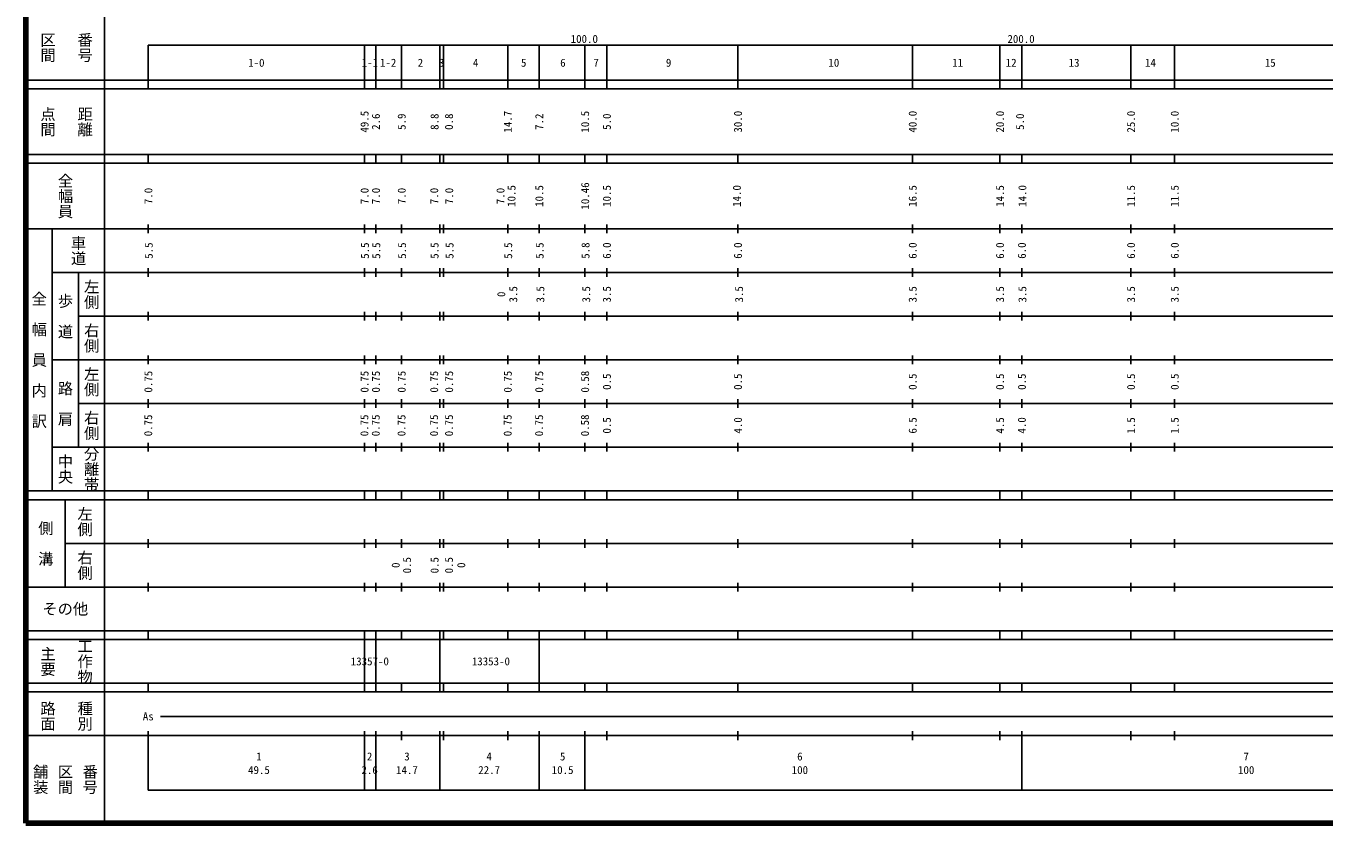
# Model space of a CAD drawing. Units: millimetres, scale not verified. Extents: x 40000 to 680000, y 20000 to 380000.
# Drawn here: x 40000 to 337218, y 20000 to 202409 of the extents above; entities that cross this region are included whole.
import ezdxf
from ezdxf.enums import TextEntityAlignment as Align

# ---------------------------------------------------------------- set-up
doc = ezdxf.new("R2010")
doc.units = ezdxf.units.MM
doc.header["$LTSCALE"] = 1000
doc.layers.add('M-TTL', color=2, linetype='Continuous', lineweight=140)
doc.layers.add('M-TTL-BAND', color=7, linetype='Continuous', lineweight=25)
doc.styles.add('@ＭＳ ゴシック', font='')
doc.styles.add('ＭＳ ゴシック', font='')
doc.styles.get('@ＭＳ ゴシック').set_extended_font_data('@MS Gothic')
doc.styles.get('ＭＳ ゴシック').set_extended_font_data('MS Gothic')

msp = doc.modelspace()

# ---------------------------------------------------------------- linework, layer by layer
at = {"layer": 'M-TTL'}
for p, q in [((40000, 380000), (40000, 20000)), ((40000, 20000), (680000, 20000))]:
    msp.add_line(p, q, dxfattribs=at)
at = {"layer": 'M-TTL-BAND'}
for p, q in [((58000, 370000), (58000, 20000)), ((68000, 198000), (579000, 198000)), ((68000, 198000), (68000, 188000)), ((117500, 198000), (117500, 188000)), ((120100, 198000), (120100, 188000)), ((126000, 198000), (126000, 188000)), ((134800, 198000), (134800, 188000)), ((135600, 198000), (135600, 188000)), ((150300, 198000), (150300, 188000)), ((157500, 198000), (157500, 188000)), ((168000, 198000), (168000, 188000)), ((173000, 198000), (173000, 188000)), ((203000, 198000), (203000, 188000)), ((243000, 198000), (243000, 188000)), ((263000, 198000), (263000, 188000)), ((268000, 198000), (268000, 188000)), ((293000, 198000), (293000, 188000)), ((303000, 198000), (303000, 188000)), ((40000, 190000), (579000, 190000)), ((40000, 188000), (579000, 188000)), ((40000, 173000), (579000, 173000)), ((68000, 171000), (68000, 173000)), ((117500, 171000), (117500, 173000)), ((120100, 171000), (120100, 173000)), ((126000, 173000), (126000, 171000)), ((134800, 171000), (134800, 173000)), ((135600, 173000), (135600, 171000)), ((150300, 171000), (150300, 173000)), ((157500, 171000), (157500, 173000)), ((168000, 173000), (168000, 171000)), ((173000, 173000), (173000, 171000)), ((203000, 173000), (203000, 171000)), ((243000, 173000), (243000, 171000)), ((263000, 173000), (263000, 171000)), ((268000, 171000), (268000, 173000)), ((293000, 173000), (293000, 171000)), ((303000, 173000), (303000, 171000)), ((40000, 171000), (579000, 171000)), ((40000, 156000), (579000, 156000)), ((46000, 96000), (46000, 156000)), ((68000, 155000), (68000, 157000)), ((117500, 155000), (117500, 157000)), ((120100, 155000), (120100, 157000)), ((126000, 157000), (126000, 155000)), ((134800, 155000), (134800, 157000)), ((135600, 157000), (135600, 155000)), ((150300, 155000), (150300, 157000)), ((157500, 155000), (157500, 157000)), ((168000, 157000), (168000, 155000)), ((173000, 157000), (173000, 155000)), ((203000, 157000), (203000, 155000)), ((243000, 157000), (243000, 155000)), ((263000, 157000), (263000, 155000)), ((268000, 155000), (268000, 157000)), ((293000, 157000), (293000, 155000)), ((303000, 157000), (303000, 155000)), ((46000, 146000), (579000, 146000)), ((52000, 146000), (52000, 106000)), ((68000, 145000), (68000, 147000)), ((117500, 145000), (117500, 147000)), ((120100, 145000), (120100, 147000)), ((126000, 147000), (126000, 145000)), ((134800, 145000), (134800, 147000)), ((135600, 147000), (135600, 145000)), ((150300, 145000), (150300, 147000)), ((157500, 145000), (157500, 147000)), ((168000, 147000), (168000, 145000)), ((173000, 147000), (173000, 145000)), ((203000, 147000), (203000, 145000)), ((243000, 147000), (243000, 145000)), ((263000, 147000), (263000, 145000)), ((268000, 145000), (268000, 147000)), ((293000, 147000), (293000, 145000)), ((303000, 147000), (303000, 145000)), ((68000, 135000), (68000, 137000)), ((117500, 135000), (117500, 137000)), ((120100, 135000), (120100, 137000)), ((126000, 137000), (126000, 135000)), ((134800, 135000), (134800, 137000)), ((135600, 137000), (135600, 135000)), ((150300, 135000), (150300, 137000)), ((157500, 135000), (157500, 137000)), ((168000, 137000), (168000, 135000)), ((173000, 137000), (173000, 135000)), ((203000, 137000), (203000, 135000)), ((243000, 137000), (243000, 135000)), ((263000, 137000), (263000, 135000)), ((268000, 135000), (268000, 137000)), ((293000, 137000), (293000, 135000)), ((303000, 137000), (303000, 135000)), ((52000, 136000), (579000, 136000)), ((46000, 126000), (579000, 126000)), ((68000, 125000), (68000, 127000)), ((117500, 125000), (117500, 127000)), ((120100, 125000), (120100, 127000)), ((126000, 127000), (126000, 125000)), ((134800, 125000), (134800, 127000)), ((135600, 127000), (135600, 125000)), ((150300, 125000), (150300, 127000)), ((157500, 125000), (157500, 127000)), ((168000, 127000), (168000, 125000)), ((173000, 127000), (173000, 125000)), ((203000, 127000), (203000, 125000)), ((243000, 127000), (243000, 125000)), ((263000, 127000), (263000, 125000)), ((268000, 125000), (268000, 127000)), ((293000, 127000), (293000, 125000)), ((303000, 127000), (303000, 125000)), ((52000, 116000), (579000, 116000)), ((68000, 115000), (68000, 117000)), ((117500, 115000), (117500, 117000)), ((120100, 115000), (120100, 117000)), ((126000, 117000), (126000, 115000)), ((134800, 115000), (134800, 117000)), ((135600, 117000), (135600, 115000)), ((150300, 115000), (150300, 117000)), ((157500, 115000), (157500, 117000)), ((168000, 117000), (168000, 115000)), ((173000, 117000), (173000, 115000)), ((203000, 117000), (203000, 115000)), ((243000, 117000), (243000, 115000)), ((263000, 117000), (263000, 115000)), ((268000, 115000), (268000, 117000)), ((293000, 117000), (293000, 115000)), ((303000, 117000), (303000, 115000)), ((68000, 105000), (68000, 107000)), ((117500, 105000), (117500, 107000)), ((120100, 105000), (120100, 107000)), ((126000, 107000), (126000, 105000)), ((134800, 105000), (134800, 107000)), ((135600, 107000), (135600, 105000)), ((150300, 105000), (150300, 107000)), ((157500, 105000), (157500, 107000)), ((168000, 107000), (168000, 105000)), ((173000, 107000), (173000, 105000)), ((203000, 107000), (203000, 105000)), ((243000, 107000), (243000, 105000)), ((263000, 107000), (263000, 105000)), ((268000, 105000), (268000, 107000)), ((293000, 107000), (293000, 105000)), ((303000, 107000), (303000, 105000)), ((46000, 106000), (579000, 106000)), ((40000, 96000), (579000, 96000)), ((68000, 94000), (68000, 96000)), ((117500, 94000), (117500, 96000)), ((120100, 94000), (120100, 96000)), ((126000, 96000), (126000, 94000)), ((134800, 94000), (134800, 96000)), ((135600, 96000), (135600, 94000)), ((150300, 94000), (150300, 96000)), ((157500, 94000), (157500, 96000)), ((168000, 96000), (168000, 94000)), ((173000, 96000), (173000, 94000)), ((203000, 96000), (203000, 94000)), ((243000, 96000), (243000, 94000)), ((263000, 96000), (263000, 94000)), ((268000, 94000), (268000, 96000)), ((293000, 96000), (293000, 94000)), ((303000, 96000), (303000, 94000)), ((40000, 94000), (579000, 94000)), ((49000, 94000), (49000, 74000)), ((49000, 84000), (579000, 84000)), ((68000, 83000), (68000, 85000)), ((117500, 83000), (117500, 85000)), ((120100, 83000), (120100, 85000)), ((126000, 85000), (126000, 83000)), ((134800, 83000), (134800, 85000)), ((135600, 85000), (135600, 83000)), ((150300, 83000), (150300, 85000)), ((157500, 83000), (157500, 85000)), ((168000, 85000), (168000, 83000)), ((173000, 85000), (173000, 83000)), ((203000, 85000), (203000, 83000)), ((243000, 85000), (243000, 83000)), ((263000, 85000), (263000, 83000)), ((268000, 83000), (268000, 85000)), ((293000, 85000), (293000, 83000)), ((303000, 85000), (303000, 83000)), ((68000, 73000), (68000, 75000)), ((117500, 73000), (117500, 75000)), ((120100, 73000), (120100, 75000)), ((126000, 75000), (126000, 73000)), ((134800, 73000), (134800, 75000)), ((135600, 75000), (135600, 73000)), ((150300, 73000), (150300, 75000)), ((157500, 73000), (157500, 75000)), ((168000, 75000), (168000, 73000)), ((173000, 75000), (173000, 73000)), ((203000, 75000), (203000, 73000)), ((243000, 75000), (243000, 73000)), ((263000, 75000), (263000, 73000)), ((268000, 73000), (268000, 75000)), ((293000, 75000), (293000, 73000)), ((303000, 75000), (303000, 73000)), ((40000, 74000), (579000, 74000)), ((40000, 64000), (579000, 64000)), ((68000, 62000), (68000, 64000)), ((117500, 64000), (117500, 52000)), ((120100, 64000), (120100, 52000)), ((126000, 64000), (126000, 62000)), ((134800, 64000), (134800, 52000)), ((135600, 64000), (135600, 62000)), ((150300, 64000), (150300, 62000)), ((157500, 64000), (157500, 52000)), ((168000, 64000), (168000, 62000)), ((173000, 64000), (173000, 62000)), ((203000, 64000), (203000, 62000)), ((243000, 64000), (243000, 62000)), ((263000, 64000), (263000, 62000)), ((268000, 62000), (268000, 64000)), ((293000, 64000), (293000, 62000)), ((303000, 64000), (303000, 62000)), ((40000, 62000), (579000, 62000)), ((40000, 52000), (579000, 52000)), ((68000, 50000), (68000, 52000)), ((117500, 50000), (117500, 52000)), ((120100, 50000), (120100, 52000)), ((126000, 52000), (126000, 50000)), ((134800, 52000), (134800, 50000)), ((135600, 52000), (135600, 50000)), ((150300, 52000), (150300, 50000)), ((157500, 52000), (157500, 50000)), ((168000, 52000), (168000, 50000)), ((173000, 52000), (173000, 50000)), ((203000, 52000), (203000, 50000)), ((243000, 52000), (243000, 50000)), ((263000, 52000), (263000, 50000)), ((268000, 50000), (268000, 52000)), ((293000, 52000), (293000, 50000)), ((303000, 52000), (303000, 50000)), ((40000, 50000), (579000, 50000)), ((70805, 44406), (565903, 44406)), ((40000, 40000), (579000, 40000)), ((68000, 41000), (68000, 27500)), ((117500, 41000), (117500, 27500)), ((120100, 41000), (120100, 27500)), ((126000, 41000), (126000, 39000)), ((134800, 41000), (134800, 27500)), ((135600, 41000), (135600, 39000)), ((150300, 39000), (150300, 41000)), ((157500, 41000), (157500, 27500)), ((168000, 41000), (168000, 27500)), ((173000, 41000), (173000, 39000)), ((203000, 41000), (203000, 39000)), ((243000, 41000), (243000, 39000)), ((263000, 41000), (263000, 39000)), ((268000, 41000), (268000, 27500)), ((293000, 41000), (293000, 39000)), ((303000, 41000), (303000, 39000)), ((68000, 27500), (579000, 27500))]:
    msp.add_line(p, q, dxfattribs=at)

# ---------------------------------------------------------------- texts
for s, height, rotation, style, p in [('区間', 2566, 270, '@ＭＳ ゴシック', (45000, 197500)), ('番号', 2566, 270, '@ＭＳ ゴシック', (53500, 197500)), ('点間', 2566, 270, '@ＭＳ ゴシック', (45000, 180500)), ('距離', 2566, 270, '@ＭＳ ゴシック', (53500, 180500)), ('49.5', 1833, 90, 'ＭＳ ゴシック', (117521, 180500)), ('2.6', 1833, 90, 'ＭＳ ゴシック', (120121, 180500)), ('5.9', 1833, 90, 'ＭＳ ゴシック', (126021, 180500)), ('8.8', 1833, 90, 'ＭＳ ゴシック', (133550, 180500)), ('0.8', 1833, 90, 'ＭＳ ゴシック', (136850, 180500)), ('14.7', 1833, 90, 'ＭＳ ゴシック', (150320, 180500)), ('7.2', 1833, 90, 'ＭＳ ゴシック', (157520, 180500)), ('10.5', 1833, 90, 'ＭＳ ゴシック', (168020, 180500)), ('5.0', 1833, 90, 'ＭＳ ゴシック', (173000, 180500)), ('30.0', 1833, 90, 'ＭＳ ゴシック', (203021, 180500)), ('40.0', 1833, 90, 'ＭＳ ゴシック', (243023, 180500)), ('20.0', 1833, 90, 'ＭＳ ゴシック', (263024, 180500)), ('5.0', 1833, 90, 'ＭＳ ゴシック', (267599, 180500)), ('25.0', 1833, 90, 'ＭＳ ゴシック', (293025, 180500)), ('10.0', 1833, 90, 'ＭＳ ゴシック', (303025, 180500)), ('全幅員', 2566, 270, '@ＭＳ ゴシック', (49000, 163500)), ('10.46', 1833, 90, 'ＭＳ ゴシック', (168028, 163500)), ('7.0', 1833, 90, 'ＭＳ ゴシック', (68028, 163500)), ('7.0', 1833, 90, 'ＭＳ ゴシック', (117528, 163500)), ('7.0', 1833, 90, 'ＭＳ ゴシック', (120128, 163500)), ('7.0', 1833, 90, 'ＭＳ ゴシック', (126028, 163500)), ('7.0', 1833, 90, 'ＭＳ ゴシック', (133468, 163500)), ('7.0', 1833, 90, 'ＭＳ ゴシック', (136897, 163500)), ('7.0', 1833, 90, 'ＭＳ ゴシック', (148647, 163500)), ('10.5', 1833, 90, 'ＭＳ ゴシック', (151172, 163500)), ('10.5', 1833, 90, 'ＭＳ ゴシック', (157528, 163500)), ('10.5', 1833, 90, 'ＭＳ ゴシック', (173000, 163500)), ('14.0', 1833, 90, 'ＭＳ ゴシック', (202771, 163500)), ('16.5', 1833, 90, 'ＭＳ ゴシック', (243023, 163500)), ('14.5', 1833, 90, 'ＭＳ ゴシック', (263024, 163500)), ('14.0', 1833, 90, 'ＭＳ ゴシック', (268142, 163500)), ('11.5', 1833, 90, 'ＭＳ ゴシック', (293025, 163500)), ('11.5', 1833, 90, 'ＭＳ ゴシック', (303025, 163500)), ('車道', 2566, 270, '@ＭＳ ゴシック', (52000, 151000)), ('5.5', 1833, 90, 'ＭＳ ゴシック', (68110, 151000)), ('5.5', 1833, 90, 'ＭＳ ゴシック', (117610, 151000)), ('5.5', 1833, 90, 'ＭＳ ゴシック', (120210, 151000)), ('5.5', 1833, 90, 'ＭＳ ゴシック', (126110, 151000)), ('5.5', 1833, 90, 'ＭＳ ゴシック', (133550, 151000)), ('5.5', 1833, 90, 'ＭＳ ゴシック', (136979, 151000)), ('5.5', 1833, 90, 'ＭＳ ゴシック', (150410, 151000)), ('5.5', 1833, 90, 'ＭＳ ゴシック', (157610, 151000)), ('5.8', 1833, 90, 'ＭＳ ゴシック', (168110, 151000)), ('6.0', 1833, 90, 'ＭＳ ゴシック', (173000, 151000)), ('6.0', 1833, 90, 'ＭＳ ゴシック', (203021, 151000)), ('6.0', 1833, 90, 'ＭＳ ゴシック', (243023, 151000)), ('6.0', 1833, 90, 'ＭＳ ゴシック', (263024, 151000)), ('6.0', 1833, 90, 'ＭＳ ゴシック', (268016, 151000)), ('6.0', 1833, 90, 'ＭＳ ゴシック', (293025, 151000)), ('6.0', 1833, 90, 'ＭＳ ゴシック', (303025, 151000)), ('左側', 2566, 270, '@ＭＳ ゴシック', (55000, 141000)), ('3.5', 1833, 90, 'ＭＳ ゴシック', (151570, 141000)), ('3.5', 1833, 90, 'ＭＳ ゴシック', (157771, 141000)), ('3.5', 1833, 90, 'ＭＳ ゴシック', (168271, 141000)), ('3.5', 1833, 90, 'ＭＳ ゴシック', (173000, 141000)), ('3.5', 1833, 90, 'ＭＳ ゴシック', (203271, 141000)), ('3.5', 1833, 90, 'ＭＳ ゴシック', (243023, 141000)), ('3.5', 1833, 90, 'ＭＳ ゴシック', (263024, 141000)), ('3.5', 1833, 90, 'ＭＳ ゴシック', (268149, 141000)), ('3.5', 1833, 90, 'ＭＳ ゴシック', (293025, 141000)), ('3.5', 1833, 90, 'ＭＳ ゴシック', (303025, 141000)), ('全\u3000幅\u3000員\u3000内\u3000訳', 2566, 270, '@ＭＳ ゴシック', (43000, 126000)), ('歩\u3000道', 2566, 270, '@ＭＳ ゴシック', (49000, 136000)), ('0', 1833, 90, 'ＭＳ ゴシック', (148820, 141000)), ('右側', 2566, 270, '@ＭＳ ゴシック', (55000, 131000)), ('左側', 2566, 270, '@ＭＳ ゴシック', (55000, 121000)), ('0.75', 1833, 90, 'ＭＳ ゴシック', (68014, 121000)), ('0.75', 1833, 90, 'ＭＳ ゴシック', (117514, 121000)), ('0.75', 1833, 90, 'ＭＳ ゴシック', (120114, 121000)), ('0.75', 1833, 90, 'ＭＳ ゴシック', (126014, 121000)), ('0.75', 1833, 90, 'ＭＳ ゴシック', (133455, 121000)), ('0.75', 1833, 90, 'ＭＳ ゴシック', (136884, 121000)), ('0.75', 1833, 90, 'ＭＳ ゴシック', (150314, 121000)), ('0.75', 1833, 90, 'ＭＳ ゴシック', (157514, 121000)), ('0.58', 1833, 90, 'ＭＳ ゴシック', (168014, 121000)), ('0.5', 1833, 90, 'ＭＳ ゴシック', (173000, 121000)), ('0.5', 1833, 90, 'ＭＳ ゴシック', (203021, 121000)), ('0.5', 1833, 90, 'ＭＳ ゴシック', (243023, 121000)), ('0.5', 1833, 90, 'ＭＳ ゴシック', (263024, 121000)), ('0.5', 1833, 90, 'ＭＳ ゴシック', (268016, 121000)), ('0.5', 1833, 90, 'ＭＳ ゴシック', (293025, 121000)), ('0.5', 1833, 90, 'ＭＳ ゴシック', (303025, 121000)), ('路\u3000肩', 2566, 270, '@ＭＳ ゴシック', (49000, 116000)), ('右側', 2566, 270, '@ＭＳ ゴシック', (55000, 111000)), ('0.75', 1833, 90, 'ＭＳ ゴシック', (67981, 111000)), ('0.75', 1833, 90, 'ＭＳ ゴシック', (117481, 111000)), ('0.75', 1833, 90, 'ＭＳ ゴシック', (120081, 111000)), ('0.75', 1833, 90, 'ＭＳ ゴシック', (125981, 111000)), ('0.75', 1833, 90, 'ＭＳ ゴシック', (133421, 111000)), ('0.75', 1833, 90, 'ＭＳ ゴシック', (136850, 111000)), ('0.75', 1833, 90, 'ＭＳ ゴシック', (150281, 111000)), ('0.75', 1833, 90, 'ＭＳ ゴシック', (157481, 111000)), ('0.58', 1833, 90, 'ＭＳ ゴシック', (167981, 111000)), ('0.5', 1833, 90, 'ＭＳ ゴシック', (173000, 111000)), ('4.0', 1833, 90, 'ＭＳ ゴシック', (203021, 111000)), ('6.5', 1833, 90, 'ＭＳ ゴシック', (243023, 111000)), ('4.5', 1833, 90, 'ＭＳ ゴシック', (263024, 111000)), ('4.0', 1833, 90, 'ＭＳ ゴシック', (268016, 111000)), ('1.5', 1833, 90, 'ＭＳ ゴシック', (293025, 111000)), ('1.5', 1833, 90, 'ＭＳ ゴシック', (303025, 111000)), ('中央', 2566, 270, '@ＭＳ ゴシック', (49000, 101000)), ('分離帯', 2566, 270, '@ＭＳ ゴシック', (55000, 101000)), ('左側', 2566, 270, '@ＭＳ ゴシック', (53500, 89000)), ('側\u3000溝', 2566, 270, '@ＭＳ ゴシック', (44500, 84000)), ('右側', 2566, 270, '@ＭＳ ゴシック', (53500, 79000)), ('0.5', 1833, 90, 'ＭＳ ゴシック', (127250, 79000)), ('0.5', 1833, 90, 'ＭＳ ゴシック', (133550, 79000)), ('0.5', 1833, 90, 'ＭＳ ゴシック', (136850, 79000)), ('0', 1833, 90, 'ＭＳ ゴシック', (124649, 79000)), ('0', 1833, 90, 'ＭＳ ゴシック', (139660, 79000)), ('主要', 2566, 270, '@ＭＳ ゴシック', (45000, 57000)), ('工作物', 2566, 270, '@ＭＳ ゴシック', (53500, 57000)), ('路面', 2566, 270, '@ＭＳ ゴシック', (45000, 44500)), ('種別', 2566, 270, '@ＭＳ ゴシック', (53500, 44500)), ('舗装', 2566, 270, '@ＭＳ ゴシック', (43333, 30000)), ('区間', 2566, 270, '@ＭＳ ゴシック', (49000, 30000)), ('番号', 2566, 270, '@ＭＳ ゴシック', (54667, 30000))]:
    msp.add_text(s, height=height, rotation=rotation, dxfattribs=dict(at, style=style)).set_placement(p, align=Align.MIDDLE_CENTER)
at = {"layer": 'M-TTL-BAND', "style": 'ＭＳ ゴシック'}
for s, height, p in [('100.0', 1833, (167844, 199445)), ('200.0', 1833, (267844, 199445)), ('1-0', 1833, (92750, 194000)), ('1-1', 1833, (118720, 194000)), ('1-2', 1833, (122925, 194000)), ('2', 1833, (130322, 194000)), ('3', 1833, (135152, 194000)), ('4', 1833, (142965, 194000)), ('5', 1833, (153966, 194000)), ('6', 1833, (162944, 194000)), ('7', 1833, (170556, 194000)), ('9', 1833, (187146, 194000)), ('10', 1833, (224981, 194000)), ('11', 1833, (253315, 194000)), ('12', 1833, (265573, 194000)), ('13', 1833, (279987, 194000)), ('14', 1833, (297483, 194000)), ('15', 1833, (324901, 194000)), ('その他', 2566, (49000, 69000)), ('13357-0', 1833, (118734, 57000)), ('13353-0', 1833, (146453, 57000)), ('As', 1833, (68000, 44406)), ('1', 1833, (93349, 35238)), ('2', 1833, (118687, 35238)), ('3', 1833, (127240, 35238)), ('4', 1833, (146059, 35238)), ('5', 1833, (162884, 35238)), ('6', 1833, (217203, 35238)), ('7', 1833, (319391, 35238)), ('49.5', 1833, (93349, 32131)), ('2.6', 1833, (118687, 32131)), ('14.7', 1833, (127240, 32131)), ('22.7', 1833, (146059, 32131)), ('10.5', 1833, (162884, 32131)), ('100', 1833, (217203, 32131)), ('100', 1833, (319391, 32131))]:
    msp.add_text(s, height=height, dxfattribs=at).set_placement(p, align=Align.MIDDLE_CENTER)

doc.saveas('drawing.dxf')
